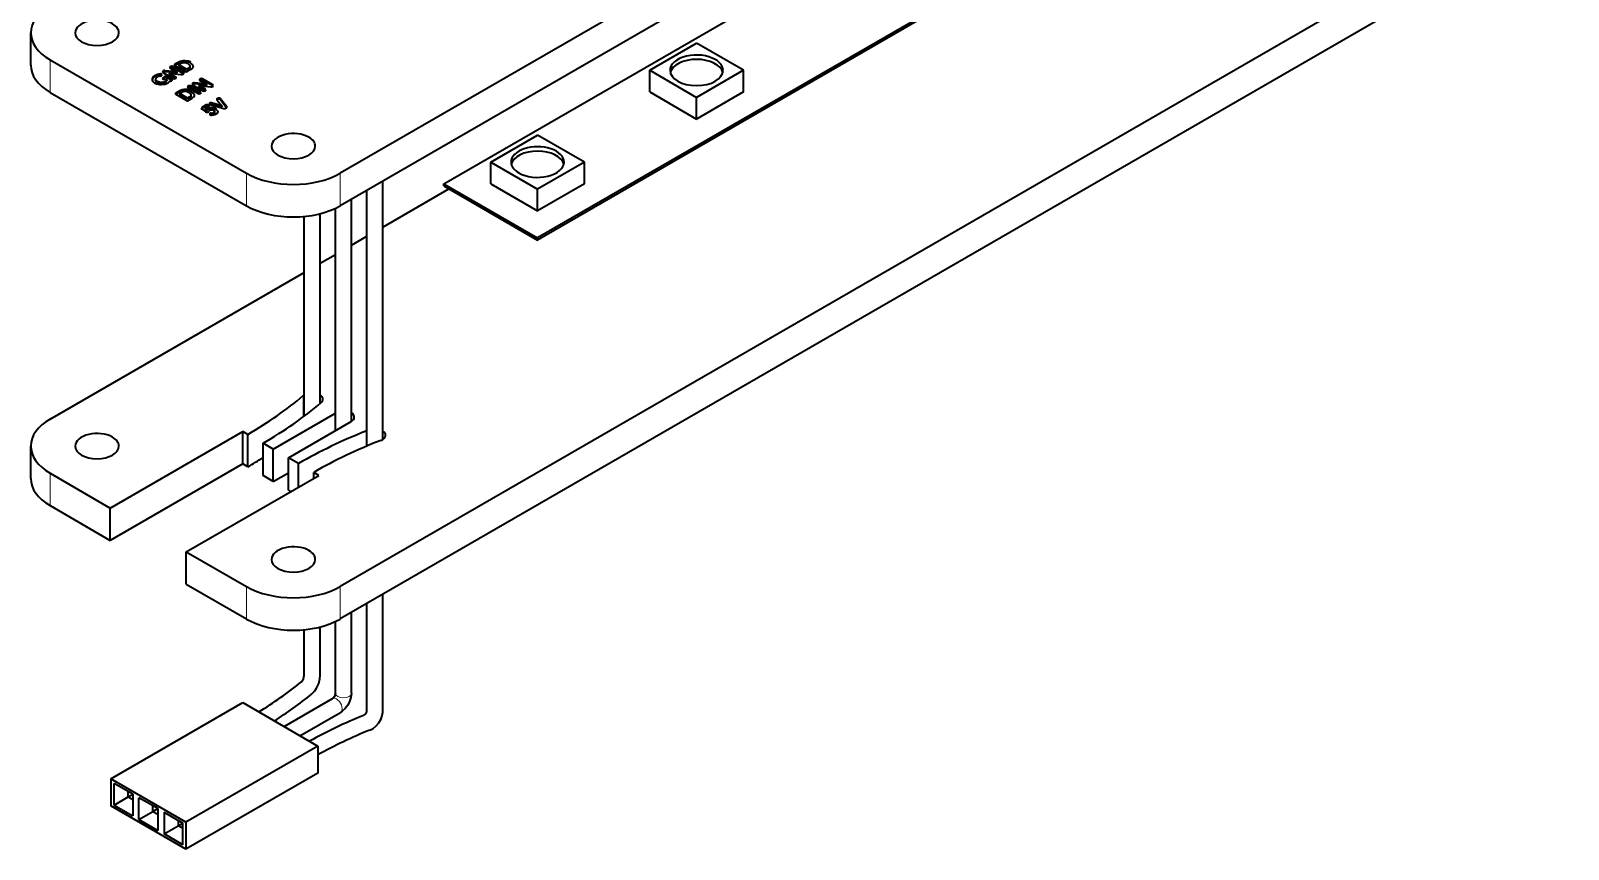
# Model space of a CAD drawing. Extents: x 241 to 1434, y 190 to 710.
# Drawn here: x 827.9 to 943.9, y 529.3 to 591 of the extents above; entities that cross this region are included whole.
import ezdxf

# ---------------------------------------------------------------- set-up
doc = ezdxf.new("R2010")
doc.units = 0

msp = doc.modelspace()

# ---------------------------------------------------------------- linework, layer by layer
at = {"color": 7, "lineweight": 35}
for p, q in [((1052.33, 696.38), (851.25, 580.29)), ((1052.33, 696.38), (851.25, 580.29)), ((1052.33, 693.93), (851.25, 577.84)), ((1052.33, 693.93), (851.25, 577.84)), ((859.06, 579.49), (1033.97, 680.48)), ((1041.04, 676.39), (866.13, 575.41)), ((1041.04, 676.23), (866.13, 575.25)), ((1052.33, 665.21), (851.25, 549.12)), ((1052.33, 665.21), (851.25, 549.12)), ((1052.33, 662.76), (851.25, 546.67)), ((1052.33, 662.76), (851.25, 546.67)), ((829.38, 561.75), (848.53, 572.81)), ((829.38, 561.75), (848.53, 572.81))]:
    msp.add_line(p, q, dxfattribs=at)
at = {"color": 7, "lineweight": 35, "ltscale": 0.061237}
for p, q in [((827.91, 588.43), (827.91, 590.88)), ((827.91, 588.43), (827.91, 590.88)), ((843.9, 558.36), (843.9, 560.81)), ((843.9, 558.36), (843.9, 560.81)), ((847.34, 556.38), (847.34, 558.83)), ((847.34, 556.38), (847.34, 558.83))]:
    msp.add_line(p, q, dxfattribs=at)
at = {"color": 7, "lineweight": 35, "ltscale": 0.102062}
for p, q in [((874.59, 588.05), (878.12, 590.09)), ((881.66, 588.05), (878.12, 590.09)), ((862.6, 581.13), (866.13, 583.17)), ((869.67, 581.13), (866.13, 583.17))]:
    msp.add_line(p, q, dxfattribs=at)
at = {"color": 7, "lineweight": 35, "ltscale": 0.427424}
for p, q in [((829.38, 588.84), (844.18, 580.29)), ((829.38, 588.84), (844.18, 580.29)), ((829.38, 586.39), (844.18, 577.84)), ((829.38, 586.39), (844.18, 577.84))]:
    msp.add_line(p, q, dxfattribs=at)
at = {"color": 7, "lineweight": 13, "ltscale": 0.061238}
for p, q in [((829.38, 586.39), (829.38, 588.84)), ((829.38, 586.39), (829.38, 588.84)), ((844.18, 577.84), (844.18, 580.29)), ((844.18, 577.84), (844.18, 580.29)), ((851.25, 577.84), (851.25, 580.29)), ((851.25, 577.84), (851.25, 580.29)), ((829.38, 557.67), (829.38, 555.22)), ((829.38, 557.67), (829.38, 555.22))]:
    msp.add_line(p, q, dxfattribs=at)
at = {"color": 7, "lineweight": 35, "ltscale": 0.001355}
for p, q in [((837.9, 588), (837.86, 587.98)), ((837.9, 588), (837.86, 587.98)), ((841.4, 585.58), (841.36, 585.56)), ((841.4, 585.58), (841.36, 585.56)), ((841.4, 585.5), (841.36, 585.48)), ((841.4, 585.5), (841.36, 585.48))]:
    msp.add_line(p, q, dxfattribs=at)
at = {"color": 7, "lineweight": 13, "ltscale": 0.00204}
for p, q in [((837.86, 587.98), (837.86, 587.89)), ((837.86, 587.98), (837.86, 587.89)), ((838.63, 588.33), (838.63, 588.25)), ((838.63, 588.33), (838.63, 588.25)), ((838.77, 588.51), (838.77, 588.42)), ((838.77, 588.51), (838.77, 588.42)), ((839.42, 587.88), (839.42, 587.79)), ((839.42, 587.88), (839.42, 587.79)), ((838.13, 587.26), (838.13, 587.18)), ((838.13, 587.26), (838.13, 587.18)), ((839.79, 586.87), (839.79, 586.79)), ((839.79, 586.87), (839.79, 586.79)), ((840.1, 587.05), (840.1, 586.97)), ((840.1, 587.05), (840.1, 586.97)), ((838.85, 586.33), (838.85, 586.25)), ((838.85, 586.33), (838.85, 586.25)), ((839.1, 586.47), (839.1, 586.39)), ((839.1, 586.47), (839.1, 586.39)), ((841.54, 585.6), (841.54, 585.52)), ((841.54, 585.6), (841.54, 585.52))]:
    msp.add_line(p, q, dxfattribs=at)
at = {"color": 7, "lineweight": 35, "ltscale": 0.001354}
for p, q in [((837.9, 587.92), (837.86, 587.89)), ((837.9, 587.92), (837.86, 587.89)), ((839.37, 587.76), (839.42, 587.79)), ((839.37, 587.76), (839.42, 587.79)), ((840.14, 587.08), (840.1, 587.05)), ((840.14, 587.08), (840.1, 587.05))]:
    msp.add_line(p, q, dxfattribs=at)
at = {"color": 7, "lineweight": 35, "ltscale": 0.022792}
msp.add_line((837.86, 587.89), (838.65, 587.43), dxfattribs=at)
msp.add_line((837.86, 587.89), (838.65, 587.43), dxfattribs=at)
at = {"color": 7, "lineweight": 13, "ltscale": 0.002042}
for p, q in [((837.9, 588), (837.9, 587.92)), ((837.9, 588), (837.9, 587.92)), ((838.43, 588.31), (838.43, 588.23)), ((838.43, 588.31), (838.43, 588.23)), ((838.47, 588.33), (838.47, 588.25)), ((838.47, 588.33), (838.47, 588.25)), ((839.02, 588.65), (839.02, 588.57)), ((839.02, 588.65), (839.02, 588.57)), ((839.74, 588.75), (839.74, 588.67)), ((839.74, 588.75), (839.74, 588.67)), ((839.78, 588.2), (839.78, 588.12)), ((839.78, 588.2), (839.78, 588.12)), ((839.97, 588.65), (839.97, 588.57)), ((839.97, 588.65), (839.97, 588.57)), ((837.86, 587.48), (837.86, 587.4)), ((837.86, 587.48), (837.86, 587.4)), ((838.03, 587.58), (838.03, 587.49)), ((838.03, 587.58), (838.03, 587.49)), ((838.19, 587.58), (838.19, 587.5)), ((838.19, 587.58), (838.19, 587.5)), ((838.54, 587.37), (838.54, 587.29)), ((838.54, 587.37), (838.54, 587.29)), ((838.84, 587.54), (838.84, 587.46)), ((838.84, 587.54), (838.84, 587.46)), ((839.75, 586.85), (839.75, 586.77)), ((839.75, 586.85), (839.75, 586.77)), ((839.95, 586.87), (839.95, 586.79)), ((839.95, 586.87), (839.95, 586.79)), ((840.14, 587.08), (840.14, 586.99)), ((840.14, 587.08), (840.14, 586.99)), ((840.67, 587.38), (840.67, 587.3)), ((840.67, 587.38), (840.67, 587.3)), ((840.71, 587.4), (840.71, 587.32)), ((840.71, 587.4), (840.71, 587.32)), ((840.87, 587.4), (840.87, 587.32)), ((840.87, 587.4), (840.87, 587.32)), ((841.65, 586.95), (841.65, 586.87)), ((841.65, 586.95), (841.65, 586.87)), ((839.57, 586.6), (839.57, 586.52)), ((839.57, 586.6), (839.57, 586.52)), ((839.86, 586.03), (839.86, 585.95)), ((839.86, 586.03), (839.86, 585.95)), ((840.05, 586.48), (840.05, 586.4)), ((840.05, 586.48), (840.05, 586.4)), ((840.74, 586.42), (840.74, 586.34)), ((840.74, 586.42), (840.74, 586.34)), ((841.08, 586.62), (841.08, 586.53)), ((841.08, 586.62), (841.08, 586.53)), ((841.36, 585.56), (841.36, 585.48)), ((841.36, 585.56), (841.36, 585.48)), ((841.4, 585.58), (841.4, 585.5)), ((841.4, 585.58), (841.4, 585.5)), ((841.98, 585.91), (841.98, 585.83)), ((841.98, 585.91), (841.98, 585.83)), ((842.12, 585.96), (842.12, 585.88)), ((842.12, 585.96), (842.12, 585.88)), ((840.79, 585.23), (840.79, 585.15)), ((840.79, 585.23), (840.79, 585.15)), ((841.15, 585.44), (841.15, 585.36)), ((841.15, 585.44), (841.15, 585.36)), ((841.31, 585.44), (841.31, 585.36)), ((841.31, 585.44), (841.31, 585.36)), ((841.33, 585.42), (841.33, 585.34)), ((841.33, 585.42), (841.33, 585.34)), ((841.42, 585.21), (841.42, 585.13)), ((841.42, 585.21), (841.42, 585.13)), ((841.92, 585.15), (841.92, 585.07)), ((841.92, 585.15), (841.92, 585.07))]:
    msp.add_line(p, q, dxfattribs=at)
at = {"color": 7, "lineweight": 35, "ltscale": 0.02274}
for p, q in [((838.93, 587.93), (838.03, 588.02)), ((838.93, 587.93), (838.03, 588.02)), ((838.93, 587.85), (838.03, 587.94)), ((838.93, 587.85), (838.03, 587.94))]:
    msp.add_line(p, q, dxfattribs=at)
at = {"color": 7, "lineweight": 35, "ltscale": 0.002042}
for p, q in [((838.03, 588.02), (838.03, 587.94)), ((838.03, 588.02), (838.03, 587.94)), ((838.93, 587.93), (838.93, 587.85)), ((838.93, 587.93), (838.93, 587.85)), ((839.66, 588.13), (839.66, 588.05)), ((839.66, 588.13), (839.66, 588.05)), ((839.91, 588.37), (839.91, 588.29)), ((839.91, 588.37), (839.91, 588.29)), ((837.27, 587.65), (837.27, 587.57)), ((837.27, 587.65), (837.27, 587.57)), ((837.33, 587.38), (837.33, 587.3)), ((837.33, 587.38), (837.33, 587.3)), ((837.66, 587.78), (837.66, 587.7)), ((837.66, 587.78), (837.66, 587.7)), ((837.92, 587.15), (837.92, 587.06)), ((837.92, 587.15), (837.92, 587.06)), ((838.17, 587.36), (838.17, 587.28)), ((838.17, 587.36), (838.17, 587.28)), ((840.58, 586.9), (840.58, 586.82)), ((840.58, 586.9), (840.58, 586.82)), ((841.17, 587), (841.17, 586.92)), ((841.17, 587), (841.17, 586.92)), ((839.74, 585.96), (839.74, 585.88)), ((839.74, 585.96), (839.74, 585.88)), ((839.99, 586.19), (839.99, 586.11)), ((839.99, 586.19), (839.99, 586.11)), ((842.02, 585.94), (842.02, 585.86)), ((842.02, 585.94), (842.02, 585.86)), ((841.21, 585.11), (841.21, 585.03)), ((841.21, 585.11), (841.21, 585.03)), ((841.51, 584.82), (841.51, 584.74)), ((841.51, 584.82), (841.51, 584.74)), ((841.6, 585.23), (841.6, 585.15)), ((841.6, 585.23), (841.6, 585.15)), ((841.66, 584.84), (841.66, 584.76)), ((841.66, 584.84), (841.66, 584.76)), ((841.78, 584.96), (841.78, 584.88)), ((841.78, 584.96), (841.78, 584.88)), ((842.33, 585.38), (842.33, 585.3)), ((842.33, 585.38), (842.33, 585.3))]:
    msp.add_line(p, q, dxfattribs=at)
at = {"color": 7, "lineweight": 35, "ltscale": 0.001136}
for p, q in [((838.47, 588.33), (838.43, 588.31)), ((838.47, 588.33), (838.43, 588.31)), ((838.47, 588.25), (838.43, 588.23)), ((838.47, 588.25), (838.43, 588.23)), ((838.8, 587.43), (838.84, 587.45)), ((838.8, 587.43), (838.84, 587.45)), ((841.04, 586.5), (841.08, 586.53)), ((841.04, 586.5), (841.08, 586.53))]:
    msp.add_line(p, q, dxfattribs=at)
at = {"color": 7, "lineweight": 35, "ltscale": 0.014469}
for p, q in [((838.43, 588.22), (838.93, 587.93)), ((838.43, 588.22), (838.93, 587.93)), ((841.08, 586.62), (840.58, 586.9)), ((841.08, 586.62), (840.58, 586.9)), ((841.08, 586.53), (840.58, 586.82)), ((841.08, 586.53), (840.58, 586.82))]:
    msp.add_line(p, q, dxfattribs=at)
at = {"color": 7, "lineweight": 35, "ltscale": 0.022784}
for p, q in [((839.42, 587.88), (838.63, 588.33)), ((839.42, 587.88), (838.63, 588.33)), ((839.42, 587.79), (838.63, 588.25)), ((839.42, 587.79), (838.63, 588.25)), ((839.75, 586.76), (840.54, 586.3)), ((839.75, 586.76), (840.54, 586.3))]:
    msp.add_line(p, q, dxfattribs=at)
at = {"color": 7, "lineweight": 35, "ltscale": 0.007145}
for p, q in [((839.02, 588.65), (838.77, 588.51)), ((839.02, 588.65), (838.77, 588.51)), ((839.02, 588.57), (838.77, 588.42)), ((839.02, 588.57), (838.77, 588.42)), ((839.72, 587.96), (839.97, 588.1)), ((839.72, 587.96), (839.97, 588.1))]:
    msp.add_line(p, q, dxfattribs=at)
at = {"color": 7, "lineweight": 35, "ltscale": 0.022785}
for p, q in [((838.78, 588.42), (839.56, 587.96)), ((838.78, 588.42), (839.56, 587.96)), ((840.74, 586.42), (839.95, 586.87)), ((840.74, 586.42), (839.95, 586.87)), ((840.74, 586.34), (839.95, 586.79)), ((840.74, 586.34), (839.95, 586.79)), ((838.85, 586.24), (839.64, 585.79)), ((838.85, 586.24), (839.64, 585.79))]:
    msp.add_line(p, q, dxfattribs=at)
at = {"color": 7, "lineweight": 35, "ltscale": 0.003519}
msp.add_line((839.07, 588.47), (839.2, 588.54), dxfattribs=at)
msp.add_line((839.07, 588.47), (839.2, 588.54), dxfattribs=at)
at = {"color": 7, "lineweight": 35, "ltscale": 0.016837}
msp.add_line((839.66, 588.13), (839.07, 588.47), dxfattribs=at)
msp.add_line((839.66, 588.13), (839.07, 588.47), dxfattribs=at)
at = {"color": 7, "lineweight": 35, "ltscale": 0.00204}
for p, q in [((839.07, 588.47), (839.07, 588.39)), ((839.07, 588.47), (839.07, 588.39)), ((838.34, 587.83), (838.34, 587.75)), ((838.34, 587.83), (838.34, 587.75)), ((840.27, 587.1), (840.27, 587.02)), ((840.27, 587.1), (840.27, 587.02)), ((839.15, 586.3), (839.15, 586.21)), ((839.15, 586.3), (839.15, 586.21)), ((842.19, 585.92), (842.19, 585.84)), ((842.19, 585.92), (842.19, 585.84)), ((841.07, 585.18), (841.07, 585.1)), ((841.07, 585.18), (841.07, 585.1)), ((841.2, 585.1), (841.2, 585.01)), ((841.2, 585.1), (841.2, 585.01)), ((841.76, 584.91), (841.76, 584.83)), ((841.76, 584.91), (841.76, 584.83))]:
    msp.add_line(p, q, dxfattribs=at)
at = {"color": 7, "lineweight": 35, "ltscale": 0.016838}
msp.add_line((839.66, 588.05), (839.07, 588.39), dxfattribs=at)
msp.add_line((839.66, 588.05), (839.07, 588.39), dxfattribs=at)
at = {"color": 7, "lineweight": 35, "ltscale": 0.00352}
for p, q in [((839.78, 588.2), (839.66, 588.13)), ((839.78, 588.2), (839.66, 588.13)), ((839.78, 588.12), (839.66, 588.05)), ((839.78, 588.12), (839.66, 588.05))]:
    msp.add_line(p, q, dxfattribs=at)
at = {"color": 7, "lineweight": 35, "ltscale": 0.102061}
for p, q in [((874.59, 588.05), (878.12, 586.01)), ((881.66, 588.05), (878.12, 586.01)), ((874.59, 586.42), (878.12, 584.37)), ((881.66, 586.42), (878.12, 584.37)), ((862.6, 581.13), (866.13, 579.09)), ((869.67, 581.13), (866.13, 579.09)), ((862.6, 579.49), (866.13, 577.45)), ((869.67, 579.49), (866.13, 577.45))]:
    msp.add_line(p, q, dxfattribs=at)
at = {"color": 7, "lineweight": 35, "ltscale": 0.040825}
for p, q in [((874.59, 586.42), (874.59, 588.05)), ((881.66, 586.42), (881.66, 588.05)), ((878.12, 584.37), (878.12, 586.01)), ((862.6, 579.49), (862.6, 581.13)), ((869.67, 579.49), (869.67, 581.13)), ((866.13, 577.45), (866.13, 579.09)), ((834.19, 532.64), (834.19, 534.27)), ((835.6, 533.46), (835.6, 531.82)), ((837.49, 532.37), (836.07, 533.18)), ((837.49, 532.37), (837.49, 530.73)), ((837.96, 532.09), (837.96, 530.46)), ((839.37, 529.64), (837.96, 530.46))]:
    msp.add_line(p, q, dxfattribs=at)
at = {"color": 7, "lineweight": 35, "ltscale": 0.001398}
msp.add_line((837.66, 587.62), (837.71, 587.63), dxfattribs=at)
msp.add_line((837.66, 587.62), (837.71, 587.63), dxfattribs=at)
at = {"color": 7, "lineweight": 35, "ltscale": 0.000656234}
msp.add_line((837.79, 587.7), (837.79, 587.73), dxfattribs=at)
msp.add_line((837.79, 587.7), (837.79, 587.73), dxfattribs=at)
at = {"color": 7, "lineweight": 35, "ltscale": 0.000382156}
msp.add_line((837.8, 587.69), (837.79, 587.7), dxfattribs=at)
msp.add_line((837.8, 587.69), (837.79, 587.7), dxfattribs=at)
at = {"color": 7, "lineweight": 35, "ltscale": 0.00494}
for p, q in [((838.03, 587.58), (837.86, 587.48)), ((838.03, 587.58), (837.86, 587.48)), ((838.03, 587.49), (837.86, 587.4)), ((838.03, 587.49), (837.86, 587.4))]:
    msp.add_line(p, q, dxfattribs=at)
at = {"color": 7, "lineweight": 35, "ltscale": 0.000720527}
for p, q in [((837.86, 587.39), (837.88, 587.37)), ((837.86, 587.39), (837.88, 587.37)), ((841.33, 585.42), (841.31, 585.44)), ((841.33, 585.42), (841.31, 585.44)), ((841.33, 585.34), (841.31, 585.36)), ((841.33, 585.34), (841.31, 585.36))]:
    msp.add_line(p, q, dxfattribs=at)
at = {"color": 7, "lineweight": 35, "ltscale": 0.001831}
msp.add_line((838.04, 587.37), (838.1, 587.41), dxfattribs=at)
msp.add_line((838.04, 587.37), (838.1, 587.41), dxfattribs=at)
at = {"color": 7, "lineweight": 35, "ltscale": 0.002036}
msp.add_line((838.1, 587.41), (838.17, 587.37), dxfattribs=at)
msp.add_line((838.1, 587.41), (838.17, 587.37), dxfattribs=at)
at = {"color": 7, "lineweight": 35, "ltscale": 0.000160246}
msp.add_line((838.17, 587.37), (838.17, 587.36), dxfattribs=at)
msp.add_line((838.17, 587.37), (838.17, 587.36), dxfattribs=at)
at = {"color": 7, "lineweight": 35, "ltscale": 0.010297}
for p, q in [((838.54, 587.37), (838.19, 587.58)), ((838.54, 587.37), (838.19, 587.58)), ((838.54, 587.29), (838.19, 587.5)), ((838.54, 587.29), (838.19, 587.5))]:
    msp.add_line(p, q, dxfattribs=at)
at = {"color": 7, "lineweight": 35, "ltscale": 0.022634}
msp.add_line((838.34, 587.83), (839.24, 587.74), dxfattribs=at)
msp.add_line((838.34, 587.83), (839.24, 587.74), dxfattribs=at)
at = {"color": 7, "lineweight": 35, "ltscale": 0.014448}
for p, q in [((838.84, 587.54), (838.34, 587.83)), ((838.84, 587.54), (838.34, 587.83)), ((838.84, 587.46), (838.34, 587.75)), ((838.84, 587.46), (838.34, 587.75))]:
    msp.add_line(p, q, dxfattribs=at)
at = {"color": 7, "lineweight": 35, "ltscale": 0.000380079}
msp.add_line((838.38, 587.24), (838.39, 587.25), dxfattribs=at)
msp.add_line((838.38, 587.24), (838.39, 587.25), dxfattribs=at)
at = {"color": 7, "lineweight": 35, "ltscale": 0.000660339}
msp.add_line((838.52, 587.27), (838.54, 587.28), dxfattribs=at)
msp.add_line((838.52, 587.27), (838.54, 587.28), dxfattribs=at)
at = {"color": 7, "lineweight": 35, "ltscale": 0.001122}
msp.add_line((839.79, 586.87), (839.75, 586.85), dxfattribs=at)
msp.add_line((839.79, 586.87), (839.75, 586.85), dxfattribs=at)
at = {"color": 7, "lineweight": 35, "ltscale": 0.001123}
for p, q in [((839.79, 586.79), (839.75, 586.77)), ((839.79, 586.79), (839.75, 586.77)), ((840.7, 586.3), (840.74, 586.33)), ((840.7, 586.3), (840.74, 586.33))]:
    msp.add_line(p, q, dxfattribs=at)
at = {"color": 7, "lineweight": 35, "ltscale": 0.000239218}
msp.add_line((839.75, 586.77), (839.75, 586.76), dxfattribs=at)
msp.add_line((839.75, 586.77), (839.75, 586.76), dxfattribs=at)
at = {"color": 7, "lineweight": 35, "ltscale": 0.001353}
for p, q in [((840.14, 586.99), (840.1, 586.97)), ((840.14, 586.99), (840.1, 586.97)), ((841.61, 586.83), (841.66, 586.86)), ((841.61, 586.83), (841.66, 586.86))]:
    msp.add_line(p, q, dxfattribs=at)
at = {"color": 7, "lineweight": 35, "ltscale": 0.022791}
msp.add_line((840.1, 586.96), (840.89, 586.5), dxfattribs=at)
msp.add_line((840.1, 586.96), (840.89, 586.5), dxfattribs=at)
at = {"color": 7, "lineweight": 35, "ltscale": 0.022764}
for p, q in [((841.17, 587), (840.27, 587.1)), ((841.17, 587), (840.27, 587.1)), ((841.17, 586.92), (840.27, 587.02)), ((841.17, 586.92), (840.27, 587.02))]:
    msp.add_line(p, q, dxfattribs=at)
at = {"color": 7, "lineweight": 35, "ltscale": 0.022627}
msp.add_line((840.58, 586.9), (841.48, 586.81), dxfattribs=at)
msp.add_line((840.58, 586.9), (841.48, 586.81), dxfattribs=at)
at = {"color": 7, "lineweight": 35, "ltscale": 0.000241321}
msp.add_line((840.67, 587.3), (840.66, 587.29), dxfattribs=at)
msp.add_line((840.67, 587.3), (840.66, 587.29), dxfattribs=at)
at = {"color": 7, "lineweight": 35, "ltscale": 0.001138}
for p, q in [((840.71, 587.4), (840.67, 587.38)), ((840.71, 587.4), (840.67, 587.38)), ((840.71, 587.32), (840.67, 587.3)), ((840.71, 587.32), (840.67, 587.3))]:
    msp.add_line(p, q, dxfattribs=at)
at = {"color": 7, "lineweight": 35, "ltscale": 0.0145}
msp.add_line((840.67, 587.29), (841.17, 587), dxfattribs=at)
msp.add_line((840.67, 587.29), (841.17, 587), dxfattribs=at)
at = {"color": 7, "lineweight": 35, "ltscale": 0.02278}
for p, q in [((841.65, 586.95), (840.87, 587.4)), ((841.65, 586.95), (840.87, 587.4)), ((841.65, 586.87), (840.87, 587.32)), ((841.65, 586.87), (840.87, 587.32))]:
    msp.add_line(p, q, dxfattribs=at)
at = {"color": 7, "lineweight": 35, "ltscale": 0.007156}
for p, q in [((839.1, 586.47), (838.85, 586.33)), ((839.1, 586.47), (838.85, 586.33)), ((839.1, 586.39), (838.85, 586.25)), ((839.1, 586.39), (838.85, 586.25)), ((839.8, 585.79), (840.05, 585.93)), ((839.8, 585.79), (840.05, 585.93))]:
    msp.add_line(p, q, dxfattribs=at)
at = {"color": 7, "lineweight": 35, "ltscale": 0.003508}
for p, q in [((839.15, 586.3), (839.27, 586.37)), ((839.15, 586.3), (839.27, 586.37)), ((839.86, 586.03), (839.74, 585.96)), ((839.86, 586.03), (839.74, 585.96)), ((839.86, 585.95), (839.74, 585.88)), ((839.86, 585.95), (839.74, 585.88))]:
    msp.add_line(p, q, dxfattribs=at)
at = {"color": 7, "lineweight": 35, "ltscale": 0.016853}
for p, q in [((839.74, 585.96), (839.15, 586.3)), ((839.74, 585.96), (839.15, 586.3)), ((839.74, 585.88), (839.15, 586.21)), ((839.74, 585.88), (839.15, 586.21))]:
    msp.add_line(p, q, dxfattribs=at)
at = {"color": 7, "lineweight": 35, "ltscale": 0.02035}
for p, q in [((842.33, 585.38), (841.54, 585.6)), ((842.33, 585.38), (841.54, 585.6)), ((842.33, 585.3), (841.54, 585.52)), ((842.33, 585.3), (841.54, 585.52))]:
    msp.add_line(p, q, dxfattribs=at)
at = {"color": 7, "lineweight": 35, "ltscale": 0.014718}
msp.add_line((841.95, 585.83), (842.33, 585.38), dxfattribs=at)
msp.add_line((841.95, 585.83), (842.33, 585.38), dxfattribs=at)
at = {"color": 7, "lineweight": 35, "ltscale": 0.00045157}
msp.add_line((841.98, 585.83), (841.96, 585.82), dxfattribs=at)
msp.add_line((841.98, 585.83), (841.96, 585.82), dxfattribs=at)
at = {"color": 7, "lineweight": 35, "ltscale": 0.001311}
for p, q in [((842.02, 585.94), (841.98, 585.91)), ((842.02, 585.94), (841.98, 585.91)), ((842.02, 585.86), (841.98, 585.83)), ((842.02, 585.86), (841.98, 585.83))]:
    msp.add_line(p, q, dxfattribs=at)
at = {"color": 7, "lineweight": 35, "ltscale": 0.020014}
msp.add_line((842.69, 585.3), (842.19, 585.92), dxfattribs=at)
msp.add_line((842.69, 585.3), (842.19, 585.92), dxfattribs=at)
at = {"color": 7, "lineweight": 35, "ltscale": 0.019652}
msp.add_line((842.68, 585.23), (842.19, 585.84), dxfattribs=at)
msp.add_line((842.68, 585.23), (842.19, 585.84), dxfattribs=at)
at = {"color": 7, "lineweight": 35, "ltscale": 0.000224823}
msp.add_line((840.79, 585.15), (840.78, 585.14), dxfattribs=at)
msp.add_line((840.79, 585.15), (840.78, 585.14), dxfattribs=at)
at = {"color": 7, "lineweight": 35, "ltscale": 0.010388}
for p, q in [((841.15, 585.44), (840.79, 585.23)), ((841.15, 585.44), (840.79, 585.23)), ((841.15, 585.36), (840.79, 585.15)), ((841.15, 585.36), (840.79, 585.15))]:
    msp.add_line(p, q, dxfattribs=at)
at = {"color": 7, "lineweight": 35, "ltscale": 0.00983}
msp.add_line((840.79, 585.14), (841.11, 584.91), dxfattribs=at)
msp.add_line((840.79, 585.14), (841.11, 584.91), dxfattribs=at)
at = {"color": 7, "lineweight": 35, "ltscale": 0.00746}
msp.add_line((841.07, 585.18), (841.33, 585.33), dxfattribs=at)
msp.add_line((841.07, 585.18), (841.33, 585.33), dxfattribs=at)
at = {"color": 7, "lineweight": 35, "ltscale": 0.003733}
for p, q in [((841.2, 585.1), (841.07, 585.18)), ((841.2, 585.1), (841.07, 585.18)), ((841.2, 585.01), (841.07, 585.1)), ((841.2, 585.01), (841.07, 585.1))]:
    msp.add_line(p, q, dxfattribs=at)
at = {"color": 7, "lineweight": 35, "ltscale": 0.000434085}
msp.add_line((841.21, 585.11), (841.2, 585.1), dxfattribs=at)
msp.add_line((841.21, 585.11), (841.2, 585.1), dxfattribs=at)
at = {"color": 7, "lineweight": 35, "ltscale": 0.000433051}
msp.add_line((841.21, 585.03), (841.2, 585.01), dxfattribs=at)
msp.add_line((841.21, 585.03), (841.2, 585.01), dxfattribs=at)
at = {"color": 7, "lineweight": 35, "ltscale": 0.000406437}
msp.add_line((841.25, 584.9), (841.26, 584.9), dxfattribs=at)
msp.add_line((841.25, 584.9), (841.26, 584.9), dxfattribs=at)
at = {"color": 7, "lineweight": 35, "ltscale": 0.000231557}
msp.add_line((841.32, 585.51), (841.32, 585.5), dxfattribs=at)
msp.add_line((841.32, 585.51), (841.32, 585.5), dxfattribs=at)
at = {"color": 7, "lineweight": 35, "ltscale": 0.001103}
msp.add_line((841.34, 584.95), (841.37, 584.99), dxfattribs=at)
msp.add_line((841.34, 584.95), (841.37, 584.99), dxfattribs=at)
at = {"color": 7, "lineweight": 35, "ltscale": 0.028054}
msp.add_line((841.39, 585.46), (842.47, 585.17), dxfattribs=at)
msp.add_line((841.39, 585.46), (842.47, 585.17), dxfattribs=at)
at = {"color": 7, "lineweight": 35, "ltscale": 0.000273316}
msp.add_line((841.41, 584.76), (841.41, 584.75), dxfattribs=at)
msp.add_line((841.41, 584.76), (841.41, 584.75), dxfattribs=at)
at = {"color": 7, "lineweight": 35, "ltscale": 0.000593127}
msp.add_line((841.41, 584.75), (841.42, 584.73), dxfattribs=at)
msp.add_line((841.41, 584.75), (841.42, 584.73), dxfattribs=at)
at = {"color": 7, "lineweight": 35, "ltscale": 0.000768923}
msp.add_line((841.54, 584.67), (841.53, 584.7), dxfattribs=at)
msp.add_line((841.54, 584.67), (841.53, 584.7), dxfattribs=at)
at = {"color": 7, "lineweight": 35, "ltscale": 0.000778295}
msp.add_line((841.53, 584.7), (841.54, 584.67), dxfattribs=at)
msp.add_line((841.53, 584.7), (841.54, 584.67), dxfattribs=at)
at = {"color": 7, "lineweight": 35, "ltscale": 0.000762939}
msp.add_line((841.53, 584.7), (841.53, 584.67), dxfattribs=at)
msp.add_line((841.53, 584.7), (841.53, 584.67), dxfattribs=at)
at = {"color": 7, "lineweight": 35, "ltscale": 0.001698}
msp.add_line((842.61, 585.19), (842.67, 585.22), dxfattribs=at)
msp.add_line((842.61, 585.19), (842.67, 585.22), dxfattribs=at)
at = {"color": 7, "lineweight": 35, "ltscale": 0.482185}
msp.add_line((853.26, 559.71), (853.26, 579), dxfattribs=at)
at = {"color": 7, "lineweight": 35, "ltscale": 0.486969}
msp.add_line((854.46, 560.21), (854.46, 579.69), dxfattribs=at)
at = {"color": 7, "lineweight": 35, "ltscale": 0.144012}
msp.add_line((854.46, 576.23), (859.45, 579.11), dxfattribs=at)
msp.add_line((854.46, 576.23), (859.45, 579.11), dxfattribs=at)
at = {"color": 7, "lineweight": 35, "ltscale": 0.204125}
for p, q in [((859.06, 579.49), (866.13, 575.41)), ((859.06, 579.33), (866.13, 575.25))]:
    msp.add_line(p, q, dxfattribs=at)
at = {"color": 7, "lineweight": 35, "ltscale": 0.004082}
for p, q in [((859.06, 579.33), (859.06, 579.49)), ((866.13, 575.25), (866.13, 575.41))]:
    msp.add_line(p, q, dxfattribs=at)
at = {"color": 7, "lineweight": 35, "ltscale": 0.419296}
msp.add_line((850.9, 560.88), (850.9, 577.65), dxfattribs=at)
at = {"color": 7, "lineweight": 35, "ltscale": 0.418802}
msp.add_line((852.1, 561.57), (852.1, 578.33), dxfattribs=at)
at = {"color": 7, "lineweight": 35, "ltscale": 0.376517}
msp.add_line((848.53, 561.97), (848.53, 577.03), dxfattribs=at)
at = {"color": 7, "lineweight": 35, "ltscale": 0.357748}
msp.add_line((849.73, 562.93), (849.73, 577.24), dxfattribs=at)
at = {"color": 7, "lineweight": 35, "ltscale": 0.033525}
msp.add_line((852.1, 574.87), (853.26, 575.54), dxfattribs=at)
msp.add_line((852.1, 574.87), (853.26, 575.54), dxfattribs=at)
at = {"color": 7, "lineweight": 35, "ltscale": 0.033526}
msp.add_line((849.73, 573.5), (850.9, 574.17), dxfattribs=at)
msp.add_line((849.73, 573.5), (850.9, 574.17), dxfattribs=at)
at = {"color": 7, "lineweight": 13, "ltscale": 0.039888}
msp.add_line((848.46, 561.92), (848.46, 563.51), dxfattribs=at)
msp.add_line((848.46, 561.92), (848.46, 563.51), dxfattribs=at)
at = {"color": 7, "lineweight": 35, "ltscale": 0.135746}
msp.add_line((846.19, 559.49), (850.9, 562.2), dxfattribs=at)
msp.add_line((846.19, 559.49), (850.9, 562.2), dxfattribs=at)
at = {"color": 7, "lineweight": 35, "ltscale": 0.136522}
msp.add_line((847.34, 558.83), (852.07, 561.56), dxfattribs=at)
msp.add_line((847.34, 558.83), (852.07, 561.56), dxfattribs=at)
at = {"color": 7, "lineweight": 35, "ltscale": 0.288324}
msp.add_line((833.91, 555.04), (843.9, 560.81), dxfattribs=at)
msp.add_line((833.91, 555.04), (843.9, 560.81), dxfattribs=at)
at = {"color": 7, "lineweight": 35, "ltscale": 0.011013}
for p, q in [((844.28, 560.59), (843.9, 560.81)), ((844.28, 560.59), (843.9, 560.81)), ((849.63, 557.5), (849.25, 557.72)), ((849.63, 557.5), (849.25, 557.72))]:
    msp.add_line(p, q, dxfattribs=at)
at = {"color": 7, "lineweight": 35, "ltscale": 0.061238}
for p, q in [((844.28, 558.14), (844.28, 560.59)), ((844.28, 558.14), (844.28, 560.59)), ((827.91, 557.26), (827.91, 559.71)), ((827.91, 557.26), (827.91, 559.71)), ((845.43, 557.48), (845.43, 559.93)), ((845.43, 557.48), (845.43, 559.93)), ((846.19, 557.04), (846.19, 559.49)), ((846.19, 557.04), (846.19, 559.49)), ((833.91, 552.6), (833.91, 555.04)), ((833.91, 552.6), (833.91, 555.04)), ((839.64, 549.29), (839.64, 551.74)), ((839.64, 549.29), (839.64, 551.74))]:
    msp.add_line(p, q, dxfattribs=at)
at = {"color": 7, "lineweight": 35, "ltscale": 0.022026}
for p, q in [((846.19, 559.49), (845.43, 559.93)), ((846.19, 559.49), (845.43, 559.93)), ((846.19, 557.04), (845.43, 557.48)), ((846.19, 557.04), (845.43, 557.48))]:
    msp.add_line(p, q, dxfattribs=at)
at = {"color": 7, "lineweight": 35, "ltscale": 0.288325}
msp.add_line((843.9, 558.36), (833.91, 552.6), dxfattribs=at)
msp.add_line((843.9, 558.36), (833.91, 552.6), dxfattribs=at)
at = {"color": 7, "lineweight": 35, "ltscale": 0.011014}
msp.add_line((844.28, 558.14), (843.9, 558.36), dxfattribs=at)
msp.add_line((844.28, 558.14), (843.9, 558.36), dxfattribs=at)
at = {"color": 7, "lineweight": 35, "ltscale": 0.033089}
msp.add_line((846.19, 557.04), (847.34, 557.7), dxfattribs=at)
msp.add_line((846.19, 557.04), (847.34, 557.7), dxfattribs=at)
at = {"color": 7, "lineweight": 35, "ltscale": 0.022024}
msp.add_line((848.1, 558.39), (847.34, 558.83), dxfattribs=at)
msp.add_line((848.1, 558.39), (847.34, 558.83), dxfattribs=at)
at = {"color": 7, "lineweight": 35, "ltscale": 0.044101}
msp.add_line((848.1, 556.62), (848.1, 558.39), dxfattribs=at)
msp.add_line((848.1, 556.62), (848.1, 558.39), dxfattribs=at)
at = {"color": 7, "lineweight": 35, "ltscale": 0.011012}
msp.add_line((849.25, 557.28), (849.25, 557.72), dxfattribs=at)
msp.add_line((849.25, 557.28), (849.25, 557.72), dxfattribs=at)
at = {"color": 7, "lineweight": 35, "ltscale": 0.131041}
for p, q in [((829.38, 557.67), (833.91, 555.04)), ((829.38, 557.67), (833.91, 555.04)), ((829.38, 555.22), (833.91, 552.6)), ((829.38, 555.22), (833.91, 552.6)), ((839.64, 549.29), (844.18, 546.67)), ((839.64, 549.29), (844.18, 546.67))]:
    msp.add_line(p, q, dxfattribs=at)
at = {"color": 7, "lineweight": 35, "ltscale": 0.288326}
msp.add_line((839.64, 551.74), (849.63, 557.5), dxfattribs=at)
msp.add_line((839.64, 551.74), (849.63, 557.5), dxfattribs=at)
at = {"color": 7, "lineweight": 35, "ltscale": 0.004888}
msp.add_line((847.34, 556.38), (847.51, 556.28), dxfattribs=at)
msp.add_line((847.34, 556.38), (847.51, 556.28), dxfattribs=at)
at = {"color": 7, "lineweight": 35, "ltscale": 0.131042}
msp.add_line((839.64, 551.74), (844.18, 549.12), dxfattribs=at)
msp.add_line((839.64, 551.74), (844.18, 549.12), dxfattribs=at)
at = {"color": 7, "lineweight": 13, "ltscale": 0.061237}
for p, q in [((844.18, 549.12), (844.18, 546.67)), ((844.18, 549.12), (844.18, 546.67)), ((851.25, 549.12), (851.25, 546.67)), ((851.25, 549.12), (851.25, 546.67))]:
    msp.add_line(p, q, dxfattribs=at)
at = {"color": 7, "lineweight": 35, "ltscale": 0.220343}
msp.add_line((854.46, 539.7), (854.46, 548.52), dxfattribs=at)
at = {"color": 7, "lineweight": 35, "ltscale": 0.203001}
msp.add_line((853.26, 539.7), (853.26, 547.82), dxfattribs=at)
at = {"color": 7, "lineweight": 35, "ltscale": 0.13532}
msp.add_line((850.9, 541.07), (850.9, 546.48), dxfattribs=at)
at = {"color": 7, "lineweight": 35, "ltscale": 0.152165}
msp.add_line((852.1, 541.07), (852.1, 547.15), dxfattribs=at)
at = {"color": 7, "lineweight": 35, "ltscale": 0.085764}
msp.add_line((848.53, 542.43), (848.53, 545.86), dxfattribs=at)
at = {"color": 7, "lineweight": 35, "ltscale": 0.090897}
msp.add_line((849.73, 542.43), (849.73, 546.07), dxfattribs=at)
at = {"color": 7, "lineweight": 35, "ltscale": 0.287304}
for p, q in [((833.95, 534.61), (843.9, 540.36)), ((849.56, 537.09), (839.61, 531.35)), ((849.56, 535.05), (839.61, 529.3))]:
    msp.add_line(p, q, dxfattribs=at)
at = {"color": 7, "lineweight": 35, "ltscale": 0.1633}
for p, q in [((843.9, 540.36), (849.56, 537.09)), ((839.61, 531.35), (833.95, 534.61)), ((839.61, 529.3), (833.95, 532.57))]:
    msp.add_line(p, q, dxfattribs=at)
at = {"color": 7, "lineweight": 35, "ltscale": 0.105378}
msp.add_line((847.02, 538.56), (850.67, 540.67), dxfattribs=at)
at = {"color": 7, "lineweight": 35, "ltscale": 0.088059}
msp.add_line((848.21, 537.87), (851.27, 539.63), dxfattribs=at)
at = {"color": 7, "lineweight": 35, "ltscale": 0.051031}
for p, q in [((849.56, 537.09), (849.56, 535.05)), ((833.95, 534.61), (833.95, 532.57)), ((839.61, 531.35), (839.61, 529.3))]:
    msp.add_line(p, q, dxfattribs=at)
at = {"color": 7, "lineweight": 35, "ltscale": 0.040824}
for p, q in [((835.6, 533.46), (834.19, 534.27)), ((834.19, 532.64), (835.6, 531.82)), ((836.07, 531.55), (837.49, 530.73)), ((837.96, 532.09), (839.37, 531.28))]:
    msp.add_line(p, q, dxfattribs=at)
at = {"color": 7, "lineweight": 35, "ltscale": 0.010207}
for p, q in [((835.25, 533.25), (835.25, 533.66)), ((839.02, 531.48), (839.02, 531.07))]:
    msp.add_line(p, q, dxfattribs=at)
at = {"color": 7, "lineweight": 35, "ltscale": 0.010206}
for p, q in [((835.25, 533.25), (835.6, 533.46)), ((837.13, 532.16), (837.49, 531.96)), ((839.02, 531.07), (839.37, 531.28))]:
    msp.add_line(p, q, dxfattribs=at)
at = {"color": 7, "lineweight": 35, "ltscale": 0.030619}
for p, q in [((834.19, 532.64), (835.25, 533.25)), ((836.07, 531.55), (837.13, 532.16)), ((837.96, 530.46), (839.02, 531.07))]:
    msp.add_line(p, q, dxfattribs=at)
at = {"color": 7, "lineweight": 35, "ltscale": 0.010205}
for p, q in [((835.25, 533.25), (835.6, 533.05)), ((837.13, 532.16), (837.13, 532.57)), ((837.13, 532.16), (837.49, 532.37)), ((839.37, 530.87), (839.02, 531.07))]:
    msp.add_line(p, q, dxfattribs=at)
at = {"color": 7, "lineweight": 35, "ltscale": 0.040826}
for p, q in [((836.07, 531.55), (836.07, 533.18)), ((839.37, 529.64), (839.37, 531.28))]:
    msp.add_line(p, q, dxfattribs=at)
at = {"color": 7, "lineweight": 35}
for points in [[(839.77, 588.54), (839.88, 588.45), (839.91, 588.41), (839.91, 588.37)], [(839.77, 588.54), (839.88, 588.45), (839.91, 588.41), (839.91, 588.37)], [(839.91, 588.37), (839.91, 588.33), (839.88, 588.28), (839.78, 588.2)], [(839.91, 588.37), (839.91, 588.33), (839.88, 588.28), (839.78, 588.2)], [(839.91, 588.29), (839.91, 588.24), (839.88, 588.2), (839.78, 588.12)], [(839.91, 588.29), (839.91, 588.24), (839.88, 588.2), (839.78, 588.12)], [(840.19, 588.34), (840.14, 588.44), (840.07, 588.51), (839.97, 588.57)], [(840.19, 588.34), (840.14, 588.44), (840.07, 588.51), (839.97, 588.57)], [(839.97, 588.1), (840.06, 588.17), (840.13, 588.23), (840.17, 588.3), (840.19, 588.38)], [(839.97, 588.1), (840.06, 588.17), (840.13, 588.23), (840.17, 588.3), (840.19, 588.38)], [(837.27, 587.65), (837.17, 587.59), (837.11, 587.52), (837.07, 587.45), (837.06, 587.37)], [(837.27, 587.65), (837.17, 587.59), (837.11, 587.52), (837.07, 587.45), (837.06, 587.37)], [(837.27, 587.57), (837.17, 587.51), (837.11, 587.44), (837.06, 587.33)], [(837.27, 587.57), (837.17, 587.51), (837.11, 587.44), (837.06, 587.33)], [(837.06, 587.37), (837.07, 587.31), (837.1, 587.24), (837.18, 587.16), (837.27, 587.09)], [(837.06, 587.37), (837.07, 587.31), (837.1, 587.24), (837.18, 587.16), (837.27, 587.09)], [(837.33, 587.38), (837.36, 587.46), (837.46, 587.55)], [(837.33, 587.38), (837.36, 587.46), (837.46, 587.55)], [(837.92, 587.15), (837.77, 587.13), (837.61, 587.15), (837.47, 587.21), (837.37, 587.29), (837.33, 587.38), (837.33, 587.38)], [(837.92, 587.15), (837.77, 587.13), (837.61, 587.15), (837.47, 587.21), (837.37, 587.29), (837.33, 587.38), (837.33, 587.38)], [(837.92, 587.06), (837.77, 587.05), (837.61, 587.07), (837.47, 587.13), (837.37, 587.21), (837.33, 587.29), (837.33, 587.3)], [(837.92, 587.06), (837.77, 587.05), (837.61, 587.07), (837.47, 587.13), (837.37, 587.21), (837.33, 587.29), (837.33, 587.3)], [(837.79, 587.73), (837.76, 587.76), (837.74, 587.77), (837.66, 587.78)], [(837.79, 587.73), (837.76, 587.76), (837.74, 587.77), (837.66, 587.78)], [(837.71, 587.63), (837.77, 587.65), (837.79, 587.66), (837.8, 587.69)], [(837.71, 587.63), (837.77, 587.65), (837.79, 587.66), (837.8, 587.69)], [(837.76, 586.97), (838.01, 587), (838.22, 587.08)], [(837.76, 586.97), (838.01, 587), (838.22, 587.08)], [(838.13, 587.26), (838.05, 587.19), (837.92, 587.15)], [(838.13, 587.26), (838.05, 587.19), (837.92, 587.15)], [(838.13, 587.18), (838.05, 587.11), (837.92, 587.06)], [(838.13, 587.18), (838.05, 587.11), (837.92, 587.06)], [(839.85, 586.36), (839.96, 586.28), (839.99, 586.19)], [(839.85, 586.36), (839.96, 586.28), (839.99, 586.19)], [(839.99, 586.19), (839.96, 586.11), (839.86, 586.03)], [(839.99, 586.19), (839.96, 586.11), (839.86, 586.03)], [(839.99, 586.11), (839.96, 586.03), (839.86, 585.95)], [(839.99, 586.11), (839.96, 586.03), (839.86, 585.95)], [(840.26, 586.17), (840.22, 586.26), (840.15, 586.33), (840.05, 586.4)], [(840.26, 586.17), (840.22, 586.26), (840.15, 586.33), (840.05, 586.4)], [(840.05, 585.93), (840.14, 585.99), (840.21, 586.06), (840.25, 586.13), (840.27, 586.21)], [(840.05, 585.93), (840.14, 585.99), (840.21, 586.06), (840.25, 586.13), (840.27, 586.21)], [(841.32, 585.5), (841.34, 585.48), (841.39, 585.46)], [(841.32, 585.5), (841.34, 585.48), (841.39, 585.46)], [(841.51, 584.82), (841.44, 584.81), (841.42, 584.79), (841.41, 584.76)], [(841.51, 584.82), (841.44, 584.81), (841.42, 584.79), (841.41, 584.76)], [(841.49, 585.06), (841.57, 585.07), (841.65, 585.06), (841.72, 585.04), (841.76, 585), (841.78, 584.96)], [(841.49, 585.06), (841.57, 585.07), (841.65, 585.06), (841.72, 585.04), (841.76, 585), (841.78, 584.96)], [(841.54, 584.67), (841.69, 584.69), (841.8, 584.71), (841.9, 584.76)], [(841.54, 584.67), (841.69, 584.69), (841.8, 584.71), (841.9, 584.76)], [(841.9, 584.76), (842.01, 584.85), (842.05, 584.96), (842.05, 584.97)], [(841.9, 584.76), (842.01, 584.85), (842.05, 584.96), (842.05, 584.97)], [(842.05, 584.92), (842.02, 584.98), (841.92, 585.07)], [(842.05, 584.92), (842.02, 584.98), (841.92, 585.07)], [(848.33, 541.93), (848.48, 542.15), (848.53, 542.43)], [(849.09, 541), (849.33, 541.24), (849.47, 541.46), (849.63, 541.81), (849.71, 542.15), (849.73, 542.43)], [(850.9, 541.07), (850.88, 540.99), (850.81, 540.82), (850.71, 540.7), (850.67, 540.67)], [(852.1, 541.07), (852.06, 540.75), (851.96, 540.45), (851.82, 540.18), (851.63, 539.93), (851.4, 539.72), (851.27, 539.63)], [(853.01, 539.4), (853.17, 539.51), (853.24, 539.62), (853.26, 539.7)], [(853.47, 538.29), (853.73, 538.42), (853.96, 538.6), (854.17, 538.84), (854.34, 539.13), (854.42, 539.38), (854.46, 539.65), (854.46, 539.7)]]:
    msp.add_lwpolyline(points, dxfattribs=at)
for centre, radius, start, end in [((837.88, 587.92), 0.0581, 111.1452, 169.9695), ((837.88, 587.92), 0.0581, 111.1452, 169.9695), ((837.88, 587.94), 0.0588, 190.2246, 248.9382), ((837.88, 587.94), 0.0588, 190.2246, 248.9382), ((838, 587.83), 0.201, 81.0088, 117.7279), ((838, 587.83), 0.201, 81.0088, 117.7279), ((838, 587.74), 0.201, 81.0088, 117.7279), ((838, 587.74), 0.201, 81.0088, 117.7279), ((838.45, 588.25), 0.0586, 111.07, 169.8323), ((838.45, 588.25), 0.0586, 111.07, 169.8323), ((838.45, 588.27), 0.0586, 190.1677, 248.93), ((838.45, 588.27), 0.0586, 190.1677, 248.93), ((838.55, 588.2), 0.157, 59.9696, 119.7898), ((838.55, 588.2), 0.157, 59.9696, 119.7898), ((838.55, 588.11), 0.157, 59.9696, 119.7898), ((838.55, 588.11), 0.157, 59.9696, 119.7898), ((838.8, 588.45), 0.0585, 111.0762, 169.9213), ((838.8, 588.45), 0.0585, 111.0762, 169.9213), ((838.8, 588.47), 0.0587, 190.2148, 248.914), ((838.8, 588.47), 0.0587, 190.2148, 248.914), ((839.5, 587.81), 0.964, 75.7017, 119.9525), ((839.5, 587.81), 0.964, 75.7017, 119.9525), ((839.5, 587.73), 0.964, 75.7017, 119.9525), ((839.5, 587.73), 0.964, 75.7017, 119.9525), ((839.48, 588.05), 0.564, 59.0074, 120.4834), ((839.48, 588.05), 0.564, 59.0074, 120.4834), ((839.4, 587.82), 0.0587, 10.6691, 69.2736), ((839.4, 587.82), 0.0587, 10.6691, 69.2736), ((839.64, 588.1), 0.159, 240.671, 299.57), ((839.64, 588.1), 0.159, 240.671, 299.57), ((839.52, 587.87), 0.91, 59.8449, 75.639), ((839.52, 587.87), 0.91, 59.8449, 75.639), ((839.52, 587.79), 0.91, 59.8449, 75.639), ((839.52, 587.79), 0.91, 59.8449, 75.639), ((837.78, 586.72), 1.06, 96.3699, 118.9604), ((837.78, 586.72), 1.06, 96.3699, 118.9604), ((837.78, 586.64), 1.06, 96.3699, 118.9604), ((837.78, 586.64), 1.06, 96.3699, 118.9604), ((837.75, 587.97), 1, 241.5528, 270.4122), ((837.75, 587.97), 1, 241.5528, 270.4122), ((837.77, 587), 0.629, 100.0605, 119.4256), ((837.77, 587), 0.629, 100.0605, 119.4256), ((837.88, 587.42), 0.0595, 110.7289, 169.1342), ((837.88, 587.42), 0.0595, 110.7289, 169.1342), ((837.88, 587.44), 0.0587, 190.6705, 249.1896), ((837.88, 587.44), 0.0587, 190.6705, 249.1896), ((837.96, 587.51), 0.159, 240.6789, 299.5609), ((837.96, 587.51), 0.159, 240.6789, 299.5609), ((838.11, 587.44), 0.157, 60.2102, 120.0304), ((838.11, 587.44), 0.157, 60.2102, 120.0304), ((838.11, 587.36), 0.157, 60.2102, 120.0304), ((838.11, 587.36), 0.157, 60.2102, 120.0304), ((838.01, 587.37), 0.164, 316.5688, 356.9075), ((838.01, 587.37), 0.164, 316.5688, 356.9075), ((838.01, 587.29), 0.164, 316.5688, 356.9075), ((838.01, 587.29), 0.164, 316.5688, 356.9075), ((838.07, 587.4), 0.359, 296.2007, 333.0536), ((838.07, 587.4), 0.359, 296.2007, 333.0536), ((838.44, 587.4), 0.157, 251.3655, 300.504), ((838.44, 587.4), 0.157, 251.3655, 300.504), ((838.52, 587.32), 0.0579, 10.0781, 68.9345), ((838.52, 587.32), 0.0579, 10.0781, 68.9345), ((838.52, 587.34), 0.0589, 290.9852, 349.6885), ((838.52, 587.34), 0.0589, 290.9852, 349.6885), ((838.72, 587.57), 0.158, 240.5875, 299.4733), ((838.72, 587.57), 0.158, 240.5875, 299.4733), ((838.82, 587.49), 0.0579, 10.0781, 68.9345), ((838.82, 587.49), 0.0579, 10.0781, 68.9345), ((838.82, 587.51), 0.0589, 290.9852, 349.6885), ((838.82, 587.51), 0.0589, 290.9852, 349.6885), ((839.28, 587.93), 0.19, 258.983, 298.5386), ((839.28, 587.93), 0.19, 258.983, 298.5386), ((839.4, 587.84), 0.059, 290.7724, 349.1025), ((839.4, 587.84), 0.059, 290.7724, 349.1025), ((839.77, 586.79), 0.0588, 111.0049, 169.7433), ((839.77, 586.79), 0.0588, 111.0049, 169.7433), ((839.77, 586.82), 0.058, 190.0673, 248.9194), ((839.77, 586.82), 0.058, 190.0673, 248.9194), ((839.87, 586.73), 0.159, 60.6789, 119.5609), ((839.87, 586.73), 0.159, 60.6789, 119.5609), ((839.87, 586.65), 0.159, 60.6789, 119.5609), ((839.87, 586.65), 0.159, 60.6789, 119.5609), ((840.12, 586.99), 0.0588, 110.7663, 169.2498), ((840.12, 586.99), 0.0588, 110.7663, 169.2498), ((840.12, 587.01), 0.0588, 190.7502, 249.2337), ((840.12, 587.01), 0.0588, 190.7502, 249.2337), ((840.24, 586.9), 0.2, 81.0909, 117.9415), ((840.24, 586.9), 0.2, 81.0909, 117.9415), ((840.24, 586.82), 0.2, 81.0909, 117.9415), ((840.24, 586.82), 0.2, 81.0909, 117.9415), ((840.69, 587.32), 0.0588, 111.0049, 169.7433), ((840.69, 587.32), 0.0588, 111.0049, 169.7433), ((840.69, 587.35), 0.058, 190.0673, 248.9194), ((840.69, 587.35), 0.058, 190.0673, 248.9194), ((840.79, 587.27), 0.159, 60.5809, 119.4191), ((840.79, 587.27), 0.159, 60.5809, 119.4191), ((840.79, 587.18), 0.159, 60.5809, 119.4191), ((840.79, 587.18), 0.159, 60.5809, 119.4191), ((841.52, 587), 0.19, 258.4861, 298.5305), ((841.52, 587), 0.19, 258.4861, 298.5305), ((841.63, 586.89), 0.0586, 10.2852, 68.9101), ((841.63, 586.89), 0.0586, 10.2852, 68.9101), ((841.63, 586.91), 0.0581, 291.0703, 349.9879), ((841.63, 586.91), 0.0581, 291.0703, 349.9879), ((838.88, 586.28), 0.0582, 111.1024, 169.8931), ((838.88, 586.28), 0.0582, 111.1024, 169.8931), ((838.88, 586.3), 0.0582, 190.1069, 248.8976), ((838.88, 586.3), 0.0582, 190.1069, 248.8976), ((839.58, 585.64), 0.963, 90.654, 119.9664), ((839.58, 585.64), 0.963, 90.654, 119.9664), ((839.58, 585.56), 0.963, 90.654, 119.9664), ((839.58, 585.56), 0.963, 90.654, 119.9664), ((839.56, 585.88), 0.565, 59.0541, 120.476), ((839.56, 585.88), 0.565, 59.0541, 120.476), ((839.59, 585.67), 0.937, 60.1768, 90.8723), ((839.59, 585.67), 0.937, 60.1768, 90.8723), ((839.59, 585.58), 0.937, 60.1768, 90.8723), ((839.59, 585.58), 0.937, 60.1768, 90.8723), ((839.72, 585.92), 0.159, 240.5356, 299.4045), ((839.72, 585.92), 0.159, 240.5356, 299.4045), ((840.62, 586.44), 0.159, 240.6334, 299.5465), ((840.62, 586.44), 0.159, 240.6334, 299.5465), ((840.72, 586.38), 0.0588, 291.0011, 349.7442), ((840.72, 586.38), 0.0588, 291.0011, 349.7442), ((840.96, 586.64), 0.156, 240.0653, 299.8746), ((840.96, 586.64), 0.156, 240.0653, 299.8746), ((841.06, 586.58), 0.0588, 291.0011, 349.7442), ((841.06, 586.58), 0.0588, 291.0011, 349.7442), ((841.49, 585.42), 0.183, 72.6356, 117.6804), ((841.49, 585.42), 0.183, 72.6356, 117.6804), ((842, 585.86), 0.0607, 111.7091, 171.5745), ((842, 585.86), 0.0607, 111.7091, 171.5745), ((841.99, 585.87), 0.0499, 182.9693, 223.7852), ((841.99, 585.87), 0.0499, 182.9693, 223.7852), ((842.1, 585.81), 0.151, 83.5368, 120.0377), ((842.1, 585.81), 0.151, 83.5368, 120.0377), ((842.1, 585.73), 0.151, 83.5368, 120.0377), ((842.1, 585.73), 0.151, 83.5368, 120.0377), ((842.11, 585.85), 0.107, 42.083, 86.6305), ((842.11, 585.85), 0.107, 42.083, 86.6305), ((842.11, 585.77), 0.107, 42.083, 86.6305), ((842.11, 585.77), 0.107, 42.083, 86.6305), ((840.81, 585.19), 0.0556, 188.2694, 242.6562), ((840.81, 585.19), 0.0556, 188.2694, 242.6562), ((841.19, 585.06), 0.174, 238.7757, 287.1249), ((841.19, 585.06), 0.174, 238.7757, 287.1249), ((841.23, 585.3), 0.157, 60.2102, 120.0304), ((841.23, 585.3), 0.157, 60.2102, 120.0304), ((841.23, 585.22), 0.157, 60.2102, 120.0304), ((841.23, 585.22), 0.157, 60.2102, 120.0304), ((841.53, 584.69), 0.527, 102.1523, 127.7289), ((841.53, 584.69), 0.527, 102.1523, 127.7289), ((841.53, 584.61), 0.527, 102.1523, 127.7289), ((841.53, 584.61), 0.527, 102.1523, 127.7289), ((841.23, 585.04), 0.144, 283.4158, 321.3292), ((841.23, 585.04), 0.144, 283.4158, 321.3292), ((841.31, 585.37), 0.0591, 10.7192, 69.2583), ((841.31, 585.37), 0.0591, 10.7192, 69.2583), ((841.31, 585.39), 0.0593, 290.7536, 349.1458), ((841.31, 585.39), 0.0593, 290.7536, 349.1458), ((841.56, 584.79), 0.275, 103.5697, 134.1201), ((841.56, 584.79), 0.275, 103.5697, 134.1201), ((841.49, 585.34), 0.183, 72.6356, 117.6804), ((841.49, 585.34), 0.183, 72.6356, 117.6804), ((841.6, 584.49), 0.743, 90.1923, 104.0308), ((841.6, 584.49), 0.743, 90.1923, 104.0308), ((841.6, 584.4), 0.743, 90.1923, 104.0308), ((841.6, 584.4), 0.743, 90.1923, 104.0308), ((841.51, 584.6), 0.137, 89.2659, 127.3373), ((841.51, 584.6), 0.137, 89.2659, 127.3373), ((841.47, 584.74), 0.0555, 187.1871, 248.0004), ((841.47, 584.74), 0.0555, 187.1871, 248.0004), ((841.52, 584.83), 0.161, 245.1154, 275.6602), ((841.52, 584.83), 0.161, 245.1154, 275.6602), ((841.52, 585.26), 0.441, 268.9996, 288.4133), ((841.52, 585.26), 0.441, 268.9996, 288.4133), ((841.52, 585.18), 0.441, 268.9996, 288.4133), ((841.52, 585.18), 0.441, 268.9996, 288.4133), ((841.62, 584.59), 0.638, 61.7409, 91.7371), ((841.62, 584.59), 0.638, 61.7409, 91.7371), ((841.62, 584.51), 0.638, 61.7409, 91.7371), ((841.62, 584.51), 0.638, 61.7409, 91.7371), ((841.57, 585.09), 0.254, 288.863, 315.9001), ((841.57, 585.09), 0.254, 288.863, 315.9001), ((841.57, 585), 0.254, 288.863, 315.9001), ((841.57, 585), 0.254, 288.863, 315.9001), ((841.69, 584.96), 0.0806, 318.2224, 358.0701), ((841.69, 584.96), 0.0806, 318.2224, 358.0701), ((841.69, 584.88), 0.0806, 318.2224, 358.0701), ((841.69, 584.88), 0.0806, 318.2224, 358.0701), ((842.52, 585.35), 0.189, 254.0812, 297.2662), ((842.52, 585.35), 0.189, 254.0812, 297.2662), ((842.64, 585.28), 0.0609, 291.7211, 351.5372), ((842.64, 585.28), 0.0609, 291.7211, 351.5372), ((842.65, 585.27), 0.0493, 2.8916, 43.726), ((842.65, 585.27), 0.0493, 2.8916, 43.726), ((830.69, 563.71), 28.03, 300.9381, 309.0002), ((831, 563.28), 28.7, 302.1644, 309.0639), ((867.59, 503.52), 38.73, 112.109, 118.8052), ((867.61, 503.47), 37.58, 112.1102, 118.7104)]:
    msp.add_arc(centre, radius, start, end, dxfattribs=at)
for centre, major_axis, start_param, end_param in [((832.91, 590.88), (5, 0), 2.356194, 3.141593), ((832.91, 590.88), (5, 0), 2.356194, 3.141593), ((832.91, 590.88), (1.65, 0), 0.785398, 3.141593), ((832.91, 590.88), (1.65, 0), 0.785398, 3.141593), ((832.91, 590.88), (1.65, 0), 6.283185, 7.068583), ((832.91, 590.88), (1.65, 0), 0, 0.785398), ((832.91, 590.88), (5, 0), 3.141593, 3.926991), ((832.91, 590.88), (5, 0), 3.141593, 3.926991), ((832.91, 590.88), (1.65, 0), 3.141593, 6.283185), ((832.91, 590.88), (1.65, 0), 3.141593, 6.283185), ((878.12, 588.05), (2, 0), 0.785398, 3.141593), ((832.91, 588.43), (5, 0), 3.141593, 3.926991), ((832.91, 588.43), (5, 0), 3.141593, 3.926991), ((878.12, 588.05), (2, 0), 3.141593, 6.283185), ((878.12, 587.72), (2, 0), 0.141901, 2.999695), ((878.12, 588.05), (2, 0), 0, 0.785398), ((847.72, 582.33), (1.65, 0), 0.785398, 3.141593), ((847.72, 582.33), (1.65, 0), 0.785398, 3.141593), ((847.72, 582.33), (1.65, 0), 3.141593, 6.283185), ((847.72, 582.33), (1.65, 0), 3.141593, 6.283185), ((847.72, 582.33), (1.65, 0), 6.283185, 7.068583), ((847.72, 582.33), (1.65, 0), 0, 0.785398), ((866.13, 581.13), (2, 0), 0, 3.141593), ((866.13, 581.13), (2, 0), 3.141593, 3.926991), ((866.13, 580.8), (2, 0), 0.141901, 2.999695), ((866.13, 581.13), (2, 0), 3.926991, 6.283185), ((847.72, 582.33), (5, 0), 3.926991, 5.497787), ((847.72, 582.33), (5, 0), 3.926991, 5.497787), ((847.72, 579.88), (5, 0), 3.926991, 5.497787), ((847.72, 579.88), (5, 0), 3.926991, 5.497787), ((819.9, 574.67), (34.48, 0), 5.497787, 5.688439), ((819.9, 574.67), (34.48, 0), 5.497787, 5.688439), ((849.13, 563.25), (0.811, 0), 2.404258, 2.546846), ((849.13, 563.25), (0.811, 0), 2.404258, 2.546846), ((849.13, 563.25), (0.811, 0), 0.000034, 0.737334), ((849.13, 563.25), (0.811, 0), 0.000034, 0.737334), ((819.9, 574.67), (36.11, 0), 5.497787, 5.688426), ((819.9, 574.67), (36.11, 0), 5.497787, 5.688426), ((849.13, 563.25), (0.811, 0), 5.688426, 6.283219), ((849.13, 563.25), (0.811, 0), 5.688426, 6.283219), ((832.91, 559.71), (5, 0), 2.356194, 3.141593), ((832.91, 559.71), (5, 0), 2.356194, 3.141593), ((851.5, 561.89), (0.81, 0), 5.497787, 6.283185), ((851.5, 561.89), (0.81, 0), 5.497787, 6.283185), ((851.5, 561.89), (0.81, 0), 0, 0.737305), ((851.5, 561.89), (0.81, 0), 0, 0.737305), ((832.91, 559.71), (1.65, 0), 0.785398, 3.141593), ((832.91, 559.71), (1.65, 0), 0.785398, 3.141593), ((832.91, 559.71), (1.65, 0), 6.283185, 7.068583), ((832.91, 559.71), (1.65, 0), 0, 0.785398), ((873.63, 543.65), (36.11, 0), 2.17044, 2.356194), ((873.63, 543.65), (36.11, 0), 2.17044, 2.356194), ((873.63, 543.65), (34.48, 0), 2.165543, 2.356194), ((873.63, 543.65), (34.48, 0), 2.165543, 2.356194), ((853.86, 560.52), (0.811, 0), 5.307136, 6.283152), ((853.86, 560.52), (0.811, 0), 5.307136, 6.283152), ((853.86, 560.52), (0.811, 0), 6.283152, 7.020519), ((853.86, 560.52), (0.811, 0), 6.283152, 7.020519), ((832.91, 559.71), (5, 0), 3.141593, 3.926991), ((832.91, 559.71), (5, 0), 3.141593, 3.926991), ((832.91, 559.71), (1.65, 0), 3.141593, 6.283185), ((832.91, 559.71), (1.65, 0), 3.141593, 6.283185), ((819.9, 572.22), (-34.48, 0), 2.356194, 2.404381), ((819.9, 572.22), (-34.48, 0), 2.356194, 2.404381), ((832.91, 557.26), (5, 0), 3.141593, 3.926991), ((832.91, 557.26), (5, 0), 3.141593, 3.926991), ((847.72, 551.16), (1.65, 0), 0.785398, 3.141593), ((847.72, 551.16), (1.65, 0), 0.785398, 3.141593), ((847.72, 551.16), (1.65, 0), 3.141593, 6.283185), ((847.72, 551.16), (1.65, 0), 3.141593, 6.283185), ((847.72, 551.16), (1.65, 0), 6.283185, 7.068583), ((847.72, 551.16), (1.65, 0), 0, 0.785398), ((847.72, 551.16), (5, 0), 3.926991, 5.497787), ((847.72, 551.16), (5, 0), 3.926991, 5.497787), ((847.72, 548.71), (5, 0), 3.926991, 5.497787), ((847.72, 548.71), (5, 0), 3.926991, 5.497787)]:
    msp.add_ellipse(centre, major_axis=major_axis, ratio=0.57735, start_param=start_param, end_param=end_param, dxfattribs=at)
at = {"color": 7, "lineweight": 13}
for centre, major_axis, start_param, end_param in [((850.97, 540.15), (0.3, -0.52), 0, 3.141593), ((851.5, 541.07), (0.6, 0), 3.141593, 6.283185)]:
    msp.add_ellipse(centre, major_axis=major_axis, ratio=0.57735, start_param=start_param, end_param=end_param, dxfattribs=at)

doc.saveas('drawing.dxf')
